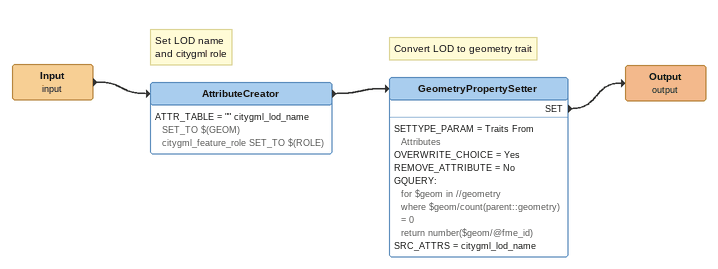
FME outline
Input (input)
    -> AttributeCreator
Note: Set LOD name / and citygml role
AttributeCreator
    ATTR_TABLE = "" citygml_lod_name SET_TO $(GEOM)  citygml_feature_role SET_TO $(ROLE)
    -> GeometryPropertySetter
Note: Convert LOD to geometry trait
GeometryPropertySetter
    SETTYPE_PARAM = Traits From Attributes
    OVERWRITE_CHOICE = Yes
    REMOVE_ATTRIBUTE = No
    GQUERY:
      for $geom in //geometry
      where $geom/count(parent::geometry) = 0
      return number($geom/@fme_id)
    SRC_ATTRS = citygml_lod_name
    SET -> Output (output)
Output (output)
